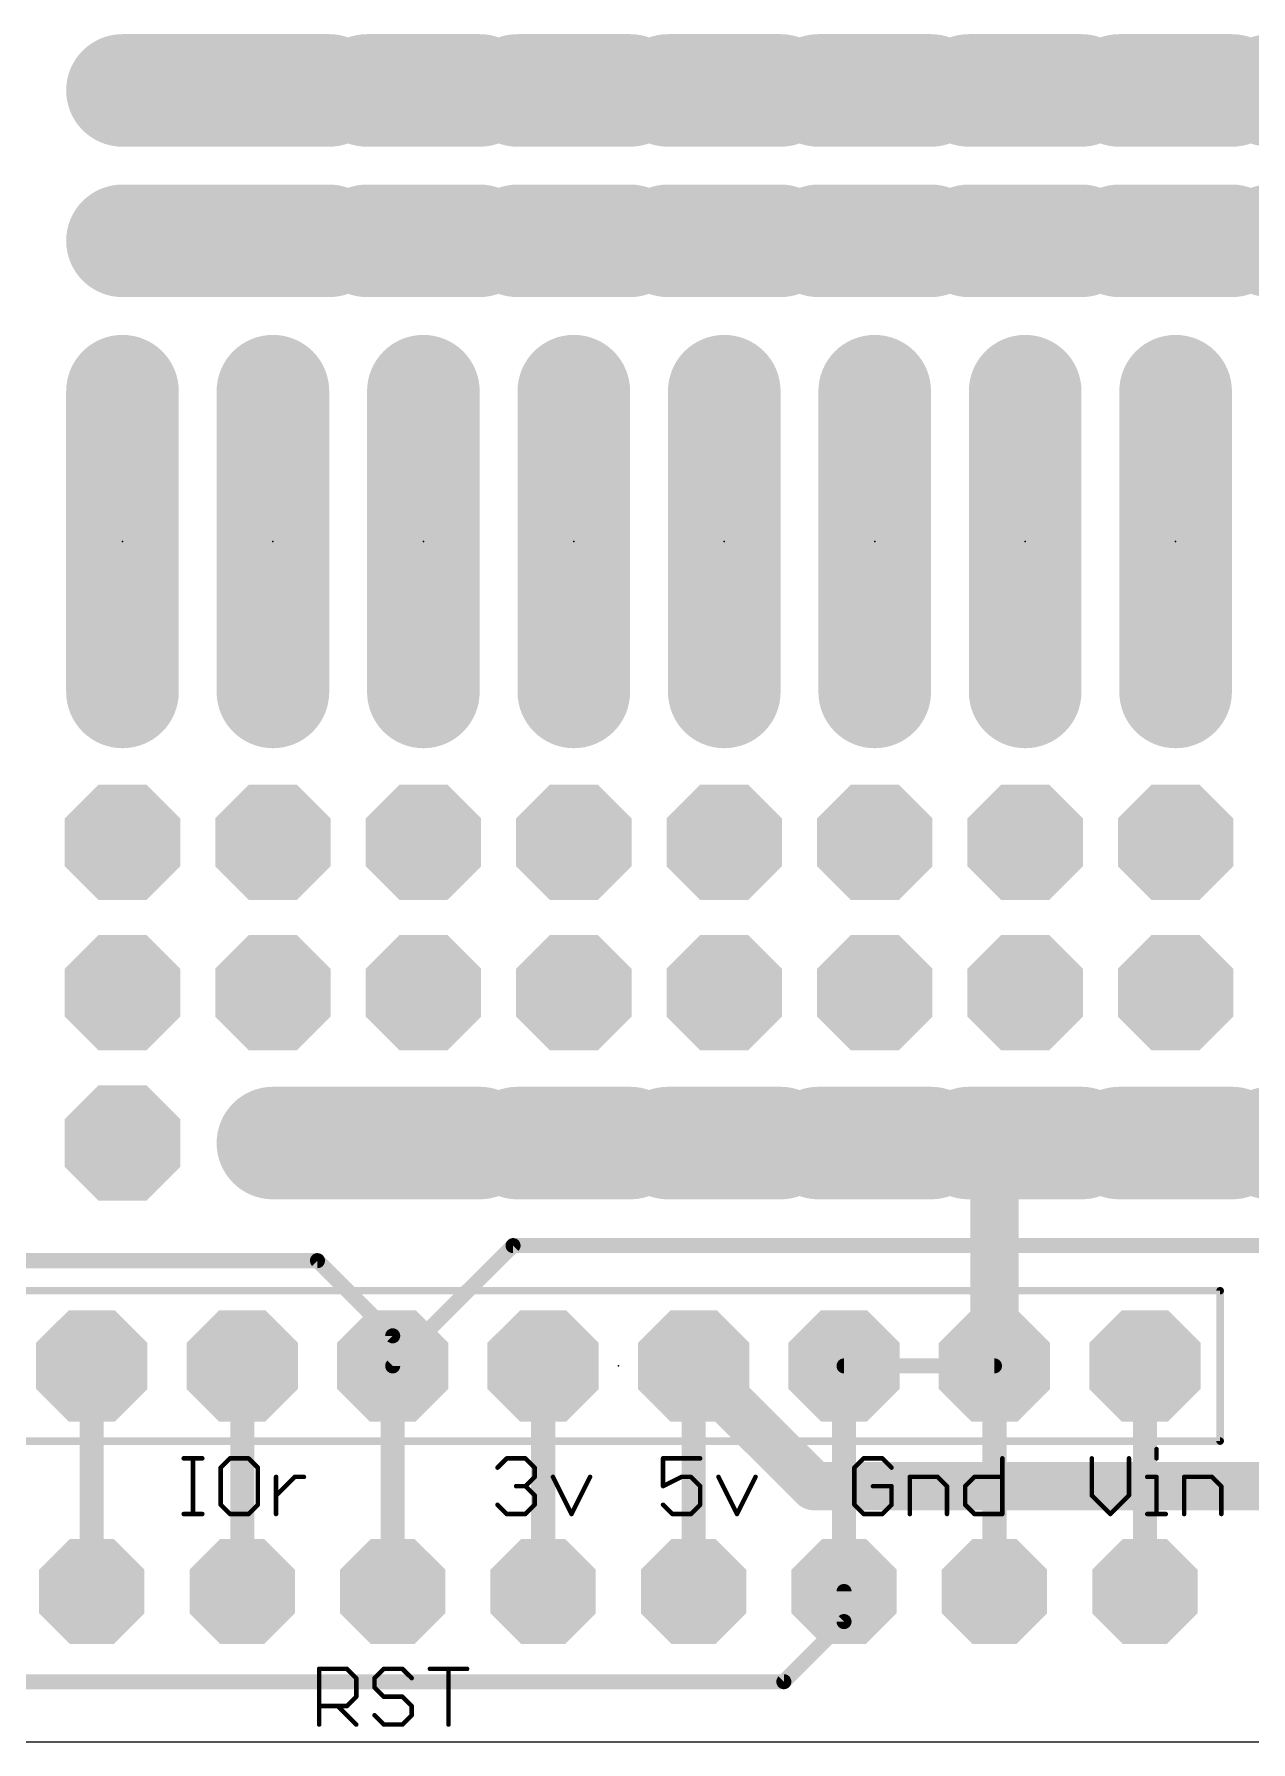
# Model space of a CAD drawing. Extents: x 0 to 68.6, y 0 to 53.3.
# Drawn here: x 26.97 to 47.51, y 0 to 28.85 of the extents above; entities that cross this region are included whole.
import ezdxf

# ---------------------------------------------------------------- set-up
doc = ezdxf.new("R2010")
doc.units = 0
for name, color, linetype in [('1', 12, 'CONTINUOUS'), ('16', 132, 'CONTINUOUS'), ('17', 110, 'CONTINUOUS'), ('18', 110, 'CONTINUOUS'), ('20', 53, 'CONTINUOUS'), ('21', 40, 'CONTINUOUS'), ('23', 40, 'CONTINUOUS'), ('29', 253, 'CONTINUOUS')]:
    doc.layers.add(name, color=color, linetype=linetype)

# ---------------------------------------------------------------- blocks, each defined once
blk = doc.blocks.new('LONGP100')
at = {"const_width": 1}
blk.add_lwpolyline([(-0.5, 0), (0.5, 0)], dxfattribs=at)
at = {"const_width": 0.5}
for points in [[(-0.5, 0.25, 1), (-0.5, -0.25)], [(0.5, -0.25, 1), (0.5, 0.25)]]:
    blk.add_lwpolyline(points, format="xyb", dxfattribs=at)
blk = doc.blocks.new('OFFSETP100')
at = {"const_width": 1}
blk.add_lwpolyline([(0, 0), (1, 0)], dxfattribs=at)
at = {"const_width": 0.5}
for points in [[(0, 0.25, 1), (0, -0.25)], [(1, -0.25, 1), (1, 0.25)]]:
    blk.add_lwpolyline(points, format="xyb", dxfattribs=at)
blk = doc.blocks.new('OCTAGONP')
at = {"const_width": 0.5}
blk.add_lwpolyline([(-0.25, -0.1036), (-0.25, 0.1036), (-0.1036, 0.25), (0.1036, 0.25), (0.25, 0.1036), (0.25, -0.1036), (0.1036, -0.25), (-0.1036, -0.25), (-0.25, -0.1036), (-0.25, 0.1036)], dxfattribs=at)
blk = doc.blocks.new('OCTAGONV')
at = {"const_width": 0.5}
blk.add_lwpolyline([(-0.25, -0.1036), (-0.25, 0.1036), (-0.1036, 0.25), (0.1036, 0.25), (0.25, 0.1036), (0.25, -0.1036), (0.1036, -0.25), (-0.1036, -0.25), (-0.25, -0.1036), (-0.25, 0.1036)], dxfattribs=at)

msp = doc.modelspace()

# ---------------------------------------------------------------- linework, layer by layer
at = {"layer": '1', "const_width": 0.8128}
for points in [[(43.18, 9.906), (43.3883, 10.1143)], [(43.3883, 10.1143), (58.9381, 10.1143)], [(43.18, 6.35), (43.18, 9.906)], [(38.1, 6.35), (40.132, 4.318)], [(40.132, 4.318), (64.8412, 4.318)]]:
    msp.add_lwpolyline(points, dxfattribs=at)
at = {"layer": '1', "const_width": 0.4064}
for points in [[(43.3883, 10.3175, 1), (43.3883, 9.9111)], [(43.532, 9.9706, 1), (43.2446, 10.258)], [(43.3832, 9.906, 1), (42.9768, 9.906)], [(43.0363, 10.0497, 1), (43.3237, 9.7623)], [(38.2437, 6.4937, 1), (37.9563, 6.2063)], [(42.9768, 6.35, 1), (43.3832, 6.35)], [(40.132, 4.5212, 1), (40.132, 4.1148)], [(39.9883, 4.1743, 1), (40.2757, 4.4617)]]:
    msp.add_lwpolyline(points, format="xyb", dxfattribs=at)
at = {"layer": '16'}
for points, const_width in [([(33.02, 6.35), (35.052, 8.382)], 0.254), ([(35.052, 8.382), (61.722, 8.382)], 0.254), ([(9.906, 8.128), (31.75, 8.128)], 0.254), ([(31.75, 8.128), (33.02, 6.858)], 0.254), ([(33.02, 6.858), (33.02, 6.35)], 0.254), ([(27.94, 6.35), (27.94, 2.54)], 0.4064), ([(30.48, 2.54), (30.48, 6.35)], 0.4064), ([(33.02, 6.35), (33.02, 2.54)], 0.4064), ([(35.56, 6.35), (35.56, 2.54)], 0.4064), ([(38.1, 6.35), (38.1, 2.54)], 0.4064), ([(40.64, 2.54), (40.64, 6.35)], 0.4064), ([(40.64, 6.35), (43.18, 6.35)], 0.254), ([(43.18, 6.35), (43.18, 2.54)], 0.4064), ([(45.72, 2.54), (45.72, 6.35)], 0.4064), ([(40.64, 2.032), (40.64, 2.54)], 0.254), ([(39.624, 1.016), (40.64, 2.032)], 0.254), ([(25.466, 1.016), (39.624, 1.016)], 0.254)]:
    msp.add_lwpolyline(points, dxfattribs=dict(at, const_width=const_width))
for points, const_width in [([(35.052, 8.4455, 1), (35.052, 8.3185)], 0.127), ([(35.0969, 8.3371, 1), (35.0071, 8.4269)], 0.127), ([(31.7949, 8.1729, 1), (31.7051, 8.0831)], 0.127), ([(31.75, 8.0645, 1), (31.75, 8.1915)], 0.127), ([(33.0835, 6.858, 1), (32.9565, 6.858)], 0.127), ([(32.9751, 6.8131, 1), (33.0649, 6.9029)], 0.127), ([(28.0416, 6.35, 1), (27.8384, 6.35)], 0.2032), ([(30.5816, 6.35, 1), (30.3784, 6.35)], 0.2032), ([(33.1216, 6.35, 1), (32.9184, 6.35)], 0.2032), ([(32.9751, 6.3949, 1), (33.0649, 6.3051)], 0.127), ([(32.9565, 6.35, 1), (33.0835, 6.35)], 0.127), ([(35.6616, 6.35, 1), (35.4584, 6.35)], 0.2032), ([(38.2016, 6.35, 1), (37.9984, 6.35)], 0.2032), ([(40.7416, 6.35, 1), (40.5384, 6.35)], 0.2032), ([(40.64, 6.4135, 1), (40.64, 6.2865)], 0.127), ([(43.2816, 6.35, 1), (43.0784, 6.35)], 0.2032), ([(43.18, 6.2865, 1), (43.18, 6.4135)], 0.127), ([(45.8216, 6.35, 1), (45.6184, 6.35)], 0.2032), ([(27.8384, 2.54, 1), (28.0416, 2.54)], 0.2032), ([(30.3784, 2.54, 1), (30.5816, 2.54)], 0.2032), ([(32.9184, 2.54, 1), (33.1216, 2.54)], 0.2032), ([(35.4584, 2.54, 1), (35.6616, 2.54)], 0.2032), ([(37.9984, 2.54, 1), (38.2016, 2.54)], 0.2032), ([(40.5384, 2.54, 1), (40.7416, 2.54)], 0.2032), ([(40.7035, 2.54, 1), (40.5765, 2.54)], 0.127), ([(43.0784, 2.54, 1), (43.2816, 2.54)], 0.2032), ([(45.6184, 2.54, 1), (45.8216, 2.54)], 0.2032), ([(40.5765, 2.032, 1), (40.7035, 2.032)], 0.127), ([(40.6849, 1.9871, 1), (40.5951, 2.0769)], 0.127), ([(39.5791, 1.0609, 1), (39.6689, 0.9711)], 0.127), ([(39.624, 0.9525, 1), (39.624, 1.0795)], 0.127)]:
    msp.add_lwpolyline(points, format="xyb", dxfattribs=dict(at, const_width=const_width))
at = {"layer": '20'}
msp.add_line((0, 0), (66.04, 0), dxfattribs=at)
at = {"layer": '21'}
for points, const_width in [([(26.67, 7.62), (46.99, 7.62)], 0.127), ([(46.99, 7.62), (46.99, 5.08)], 0.127), ([(46.99, 5.08), (26.67, 5.08)], 0.127), ([(45.9157, 4.9455), (45.9157, 4.7887)], 0.0762), ([(29.492, 4.7887), (29.8055, 4.7887)], 0.0762), ([(29.6488, 3.8481), (29.6488, 4.7887)], 0.0762), ([(30.2724, 4.7887), (30.1157, 4.6319)], 0.0762), ([(30.1157, 4.6319), (30.1157, 4.0049)], 0.0762), ([(30.586, 4.7887), (30.2724, 4.7887)], 0.0762), ([(30.7427, 4.6319), (30.586, 4.7887)], 0.0762), ([(30.7427, 4.0049), (30.7427, 4.6319)], 0.0762), ([(34.7904, 4.6319), (34.9472, 4.7887)], 0.0762), ([(34.9472, 4.7887), (35.2607, 4.7887)], 0.0762), ([(35.2607, 4.7887), (35.4175, 4.6319)], 0.0762), ([(35.4175, 4.6319), (35.4175, 4.4752)], 0.0762), ([(38.2115, 4.7887), (37.5844, 4.7887)], 0.0762), ([(37.5844, 4.7887), (37.5844, 4.3184)], 0.0762), ([(40.972, 4.7887), (40.8152, 4.6319)], 0.0762), ([(40.8152, 4.6319), (40.8152, 4.0049)], 0.0762), ([(41.2855, 4.7887), (40.972, 4.7887)], 0.0762), ([(41.4423, 4.6319), (41.2855, 4.7887)], 0.0762), ([(43.3133, 4.7887), (43.3133, 3.8481)], 0.0762), ([(44.8234, 4.7887), (44.8234, 4.1616)], 0.0762), ([(45.4505, 4.1616), (45.4505, 4.7887)], 0.0762), ([(31.0512, 3.8481), (31.0512, 4.4752)], 0.0762), ([(31.0512, 4.1616), (31.3647, 4.4752)], 0.0762), ([(31.3647, 4.4752), (31.5215, 4.4752)], 0.0762), ([(35.2607, 4.3184), (35.1039, 4.3184)], 0.0762), ([(35.4175, 4.4752), (35.2607, 4.3184)], 0.0762), ([(35.2607, 4.3184), (35.4175, 4.1616)], 0.0762), ([(35.7259, 4.4752), (36.0395, 3.8481)], 0.0762), ([(36.0395, 3.8481), (36.353, 4.4752)], 0.0762), ([(37.5844, 4.3184), (37.8979, 4.4752)], 0.0762), ([(37.8979, 4.4752), (38.0547, 4.4752)], 0.0762), ([(38.0547, 4.4752), (38.2115, 4.3184)], 0.0762), ([(38.2115, 4.3184), (38.2115, 4.0049)], 0.0762), ([(38.5199, 4.4752), (38.8335, 3.8481)], 0.0762), ([(38.8335, 3.8481), (39.147, 4.4752)], 0.0762), ([(41.4423, 4.3184), (41.1287, 4.3184)], 0.0762), ([(41.4423, 4.0049), (41.4423, 4.3184)], 0.0762), ([(41.7507, 3.8481), (41.7507, 4.4752)], 0.0762), ([(41.7507, 4.4752), (42.221, 4.4752)], 0.0762), ([(42.221, 4.4752), (42.3778, 4.3184)], 0.0762), ([(42.3778, 4.3184), (42.3778, 3.8481)], 0.0762), ([(42.6862, 4.3184), (42.843, 4.4752)], 0.0762), ([(42.6862, 4.0049), (42.6862, 4.3184)], 0.0762), ([(42.843, 4.4752), (43.3133, 4.4752)], 0.0762), ([(45.7589, 4.4752), (45.9157, 4.4752)], 0.0762), ([(45.9157, 4.4752), (45.9157, 3.8481)], 0.0762), ([(46.3826, 3.8481), (46.3826, 4.4752)], 0.0762), ([(46.3826, 4.4752), (46.8529, 4.4752)], 0.0762), ([(46.8529, 4.4752), (47.0097, 4.3184)], 0.0762), ([(47.0097, 4.3184), (47.0097, 3.8481)], 0.0762), ([(30.1157, 4.0049), (30.2724, 3.8481)], 0.0762), ([(30.586, 3.8481), (30.7427, 4.0049)], 0.0762), ([(34.9472, 3.8481), (34.7904, 4.0049)], 0.0762), ([(35.4175, 4.0049), (35.2607, 3.8481)], 0.0762), ([(35.4175, 4.1616), (35.4175, 4.0049)], 0.0762), ([(37.7412, 3.8481), (37.5844, 4.0049)], 0.0762), ([(38.2115, 4.0049), (38.0547, 3.8481)], 0.0762), ([(40.8152, 4.0049), (40.972, 3.8481)], 0.0762), ([(41.2855, 3.8481), (41.4423, 4.0049)], 0.0762), ([(42.843, 3.8481), (42.6862, 4.0049)], 0.0762), ([(44.8234, 4.1616), (45.1369, 3.8481)], 0.0762), ([(45.1369, 3.8481), (45.4505, 4.1616)], 0.0762), ([(29.492, 3.8481), (29.8055, 3.8481)], 0.0762), ([(30.2724, 3.8481), (30.586, 3.8481)], 0.0762), ([(35.2607, 3.8481), (34.9472, 3.8481)], 0.0762), ([(38.0547, 3.8481), (37.7412, 3.8481)], 0.0762), ([(40.972, 3.8481), (41.2855, 3.8481)], 0.0762), ([(43.3133, 3.8481), (42.843, 3.8481)], 0.0762), ([(45.7589, 3.8481), (46.0725, 3.8481)], 0.0762), ([(31.778, 0.2921), (31.778, 1.2327)], 0.0762), ([(31.778, 1.2327), (32.2483, 1.2327)], 0.0762), ([(32.2483, 1.2327), (32.4051, 1.0759)], 0.0762), ([(32.8703, 1.2327), (32.7135, 1.0759)], 0.0762), ([(33.1838, 1.2327), (32.8703, 1.2327)], 0.0762), ([(33.3406, 1.0759), (33.1838, 1.2327)], 0.0762), ([(33.649, 1.2327), (34.2761, 1.2327)], 0.0762), ([(33.9626, 0.2921), (33.9626, 1.2327)], 0.0762), ([(32.4051, 1.0759), (32.4051, 0.7624)], 0.0762), ([(32.7135, 1.0759), (32.7135, 0.9192)], 0.0762), ([(32.7135, 0.9192), (32.8703, 0.7624)], 0.0762), ([(32.2483, 0.6056), (31.778, 0.6056)], 0.0762), ([(32.0915, 0.6056), (32.4051, 0.2921)], 0.0762), ([(32.4051, 0.7624), (32.2483, 0.6056)], 0.0762), ([(32.8703, 0.7624), (33.1838, 0.7624)], 0.0762), ([(33.1838, 0.7624), (33.3406, 0.6056)], 0.0762), ([(33.3406, 0.6056), (33.3406, 0.4489)], 0.0762), ([(32.8703, 0.2921), (32.7135, 0.4489)], 0.0762), ([(33.1838, 0.2921), (32.8703, 0.2921)], 0.0762), ([(33.3406, 0.4489), (33.1838, 0.2921)], 0.0762)]:
    msp.add_lwpolyline(points, dxfattribs=dict(at, const_width=const_width))
for points, const_width in [([(47.0218, 7.62, 1), (46.9582, 7.62)], 0.0635), ([(46.99, 7.5883, 1), (46.99, 7.6517)], 0.0635), ([(45.9347, 4.9455, 1), (45.8966, 4.9455)], 0.0381), ([(46.9582, 5.08, 1), (47.0218, 5.08)], 0.0635), ([(46.99, 5.0483, 1), (46.99, 5.1117)], 0.0635), ([(29.492, 4.8078, 1), (29.492, 4.7697)], 0.0381), ([(29.6678, 4.7887, 1), (29.6297, 4.7887)], 0.0381), ([(29.8055, 4.7697, 1), (29.8055, 4.8078)], 0.0381), ([(30.1347, 4.6319, 1), (30.0966, 4.6319)], 0.0381), ([(30.1022, 4.6454, 1), (30.1291, 4.6185)], 0.0381), ([(30.2724, 4.8078, 1), (30.2724, 4.7697)], 0.0381), ([(30.2859, 4.7752, 1), (30.259, 4.8022)], 0.0381), ([(30.5994, 4.8022, 1), (30.5725, 4.7752)], 0.0381), ([(30.586, 4.7697, 1), (30.586, 4.8078)], 0.0381), ([(30.7618, 4.6319, 1), (30.7237, 4.6319)], 0.0381), ([(30.7293, 4.6185, 1), (30.7562, 4.6454)], 0.0381), ([(34.7769, 4.6454, 1), (34.8039, 4.6185)], 0.0381), ([(34.9472, 4.8078, 1), (34.9472, 4.7697)], 0.0381), ([(34.9606, 4.7752, 1), (34.9337, 4.8022)], 0.0381), ([(35.2742, 4.8022, 1), (35.2472, 4.7752)], 0.0381), ([(35.2607, 4.7697, 1), (35.2607, 4.8078)], 0.0381), ([(35.4365, 4.6319, 1), (35.3984, 4.6319)], 0.0381), ([(35.404, 4.6185, 1), (35.4309, 4.6454)], 0.0381), ([(37.5844, 4.8078, 1), (37.5844, 4.7697)], 0.0381), ([(37.6035, 4.7887, 1), (37.5654, 4.7887)], 0.0381), ([(38.2115, 4.7697, 1), (38.2115, 4.8078)], 0.0381), ([(40.8343, 4.6319, 1), (40.7962, 4.6319)], 0.0381), ([(40.8017, 4.6454, 1), (40.8287, 4.6185)], 0.0381), ([(40.972, 4.8078, 1), (40.972, 4.7697)], 0.0381), ([(40.9854, 4.7752, 1), (40.9585, 4.8022)], 0.0381), ([(41.299, 4.8022, 1), (41.272, 4.7752)], 0.0381), ([(41.2855, 4.7697, 1), (41.2855, 4.8078)], 0.0381), ([(41.4288, 4.6185, 1), (41.4557, 4.6454)], 0.0381), ([(43.3324, 4.7887, 1), (43.2943, 4.7887)], 0.0381), ([(44.8424, 4.7887, 1), (44.8043, 4.7887)], 0.0381), ([(45.4695, 4.7887, 1), (45.4314, 4.7887)], 0.0381), ([(45.8966, 4.7887, 1), (45.9347, 4.7887)], 0.0381), ([(31.0702, 4.4752, 1), (31.0321, 4.4752)], 0.0381), ([(31.3647, 4.4942, 1), (31.3647, 4.4561)], 0.0381), ([(31.3782, 4.4617, 1), (31.3513, 4.4886)], 0.0381), ([(31.5215, 4.4561, 1), (31.5215, 4.4942)], 0.0381), ([(35.1039, 4.3375, 1), (35.1039, 4.2994)], 0.0381), ([(35.2742, 4.3319, 1), (35.2472, 4.3049)], 0.0381), ([(35.2472, 4.3319, 1), (35.2742, 4.3049)], 0.0381), ([(35.2607, 4.2994, 1), (35.2607, 4.3375)], 0.0381), ([(35.3984, 4.4752, 1), (35.4365, 4.4752)], 0.0381), ([(35.4309, 4.4617, 1), (35.404, 4.4886)], 0.0381), ([(35.743, 4.4837, 1), (35.7089, 4.4666)], 0.0381), ([(36.37, 4.4666, 1), (36.3359, 4.4837)], 0.0381), ([(37.5759, 4.3354, 1), (37.5929, 4.3014)], 0.0381), ([(37.5654, 4.3184, 1), (37.6035, 4.3184)], 0.0381), ([(37.8979, 4.4942, 1), (37.8979, 4.4561)], 0.0381), ([(37.9065, 4.4581, 1), (37.8894, 4.4922)], 0.0381), ([(38.0682, 4.4886, 1), (38.0412, 4.4617)], 0.0381), ([(38.0547, 4.4561, 1), (38.0547, 4.4942)], 0.0381), ([(38.2305, 4.3184, 1), (38.1924, 4.3184)], 0.0381), ([(38.198, 4.3049, 1), (38.2249, 4.3319)], 0.0381), ([(38.537, 4.4837, 1), (38.5029, 4.4666)], 0.0381), ([(39.164, 4.4666, 1), (39.1299, 4.4837)], 0.0381), ([(41.1287, 4.3375, 1), (41.1287, 4.2994)], 0.0381), ([(41.4613, 4.3184, 1), (41.4232, 4.3184)], 0.0381), ([(41.4423, 4.2994, 1), (41.4423, 4.3375)], 0.0381), ([(41.7698, 4.4752, 1), (41.7317, 4.4752)], 0.0381), ([(41.7507, 4.4942, 1), (41.7507, 4.4561)], 0.0381), ([(42.2345, 4.4886, 1), (42.2075, 4.4617)], 0.0381), ([(42.221, 4.4561, 1), (42.221, 4.4942)], 0.0381), ([(42.3968, 4.3184, 1), (42.3587, 4.3184)], 0.0381), ([(42.3643, 4.3049, 1), (42.3913, 4.3319)], 0.0381), ([(42.6728, 4.3319, 1), (42.6997, 4.3049)], 0.0381), ([(42.7053, 4.3184, 1), (42.6672, 4.3184)], 0.0381), ([(42.843, 4.4942, 1), (42.843, 4.4561)], 0.0381), ([(42.8565, 4.4617, 1), (42.8295, 4.4886)], 0.0381), ([(43.3133, 4.4561, 1), (43.3133, 4.4942)], 0.0381), ([(45.7589, 4.4942, 1), (45.7589, 4.4561)], 0.0381), ([(45.9347, 4.4752, 1), (45.8966, 4.4752)], 0.0381), ([(45.9157, 4.4561, 1), (45.9157, 4.4942)], 0.0381), ([(46.4016, 4.4752, 1), (46.3635, 4.4752)], 0.0381), ([(46.3826, 4.4942, 1), (46.3826, 4.4561)], 0.0381), ([(46.8664, 4.4886, 1), (46.8394, 4.4617)], 0.0381), ([(46.8529, 4.4561, 1), (46.8529, 4.4942)], 0.0381), ([(47.0287, 4.3184, 1), (46.9906, 4.3184)], 0.0381), ([(46.9962, 4.3049, 1), (47.0231, 4.3319)], 0.0381), ([(30.1291, 4.0183, 1), (30.1022, 3.9914)], 0.0381), ([(30.7562, 3.9914, 1), (30.7293, 4.0183)], 0.0381), ([(31.0377, 4.1751, 1), (31.0647, 4.1482)], 0.0381), ([(34.8039, 4.0183, 1), (34.7769, 3.9914)], 0.0381), ([(35.4365, 4.1616, 1), (35.3984, 4.1616)], 0.0381), ([(35.404, 4.1482, 1), (35.4309, 4.1751)], 0.0381), ([(35.4309, 3.9914, 1), (35.404, 4.0183)], 0.0381), ([(37.5979, 4.0183, 1), (37.5709, 3.9914)], 0.0381), ([(38.2249, 3.9914, 1), (38.198, 4.0183)], 0.0381), ([(40.8287, 4.0183, 1), (40.8017, 3.9914)], 0.0381), ([(41.4557, 3.9914, 1), (41.4288, 4.0183)], 0.0381), ([(42.6997, 4.0183, 1), (42.6728, 3.9914)], 0.0381), ([(44.8043, 4.1616, 1), (44.8424, 4.1616)], 0.0381), ([(44.8369, 4.1751, 1), (44.8099, 4.1482)], 0.0381), ([(45.4314, 4.1616, 1), (45.4695, 4.1616)], 0.0381), ([(45.4639, 4.1482, 1), (45.437, 4.1751)], 0.0381), ([(29.492, 3.8672, 1), (29.492, 3.8291)], 0.0381), ([(29.6297, 3.8481, 1), (29.6678, 3.8481)], 0.0381), ([(29.8055, 3.8291, 1), (29.8055, 3.8672)], 0.0381), ([(30.0966, 4.0049, 1), (30.1347, 4.0049)], 0.0381), ([(30.2724, 3.8672, 1), (30.2724, 3.8291)], 0.0381), ([(30.259, 3.8346, 1), (30.2859, 3.8616)], 0.0381), ([(30.5725, 3.8616, 1), (30.5994, 3.8346)], 0.0381), ([(30.586, 3.8291, 1), (30.586, 3.8672)], 0.0381), ([(30.7237, 4.0049, 1), (30.7618, 4.0049)], 0.0381), ([(31.0321, 3.8481, 1), (31.0702, 3.8481)], 0.0381), ([(34.9472, 3.8672, 1), (34.9472, 3.8291)], 0.0381), ([(34.9337, 3.8346, 1), (34.9606, 3.8616)], 0.0381), ([(35.2472, 3.8616, 1), (35.2742, 3.8346)], 0.0381), ([(35.2607, 3.8291, 1), (35.2607, 3.8672)], 0.0381), ([(35.3984, 4.0049, 1), (35.4365, 4.0049)], 0.0381), ([(36.0224, 3.8566, 1), (36.0565, 3.8396)], 0.0381), ([(36.0224, 3.8396, 1), (36.0565, 3.8566)], 0.0381), ([(37.7412, 3.8672, 1), (37.7412, 3.8291)], 0.0381), ([(37.7277, 3.8346, 1), (37.7546, 3.8616)], 0.0381), ([(38.0412, 3.8616, 1), (38.0682, 3.8346)], 0.0381), ([(38.0547, 3.8291, 1), (38.0547, 3.8672)], 0.0381), ([(38.1924, 4.0049, 1), (38.2305, 4.0049)], 0.0381), ([(38.8164, 3.8566, 1), (38.8505, 3.8396)], 0.0381), ([(38.8164, 3.8396, 1), (38.8505, 3.8566)], 0.0381), ([(40.7962, 4.0049, 1), (40.8343, 4.0049)], 0.0381), ([(40.972, 3.8672, 1), (40.972, 3.8291)], 0.0381), ([(40.9585, 3.8346, 1), (40.9854, 3.8616)], 0.0381), ([(41.272, 3.8616, 1), (41.299, 3.8346)], 0.0381), ([(41.2855, 3.8291, 1), (41.2855, 3.8672)], 0.0381), ([(41.4232, 4.0049, 1), (41.4613, 4.0049)], 0.0381), ([(41.7317, 3.8481, 1), (41.7698, 3.8481)], 0.0381), ([(42.3587, 3.8481, 1), (42.3968, 3.8481)], 0.0381), ([(42.6672, 4.0049, 1), (42.7053, 4.0049)], 0.0381), ([(42.843, 3.8672, 1), (42.843, 3.8291)], 0.0381), ([(42.8295, 3.8346, 1), (42.8565, 3.8616)], 0.0381), ([(43.2943, 3.8481, 1), (43.3324, 3.8481)], 0.0381), ([(43.3133, 3.8291, 1), (43.3133, 3.8672)], 0.0381), ([(45.1235, 3.8616, 1), (45.1504, 3.8346)], 0.0381), ([(45.1235, 3.8346, 1), (45.1504, 3.8616)], 0.0381), ([(45.7589, 3.8672, 1), (45.7589, 3.8291)], 0.0381), ([(45.8966, 3.8481, 1), (45.9347, 3.8481)], 0.0381), ([(46.0725, 3.8291, 1), (46.0725, 3.8672)], 0.0381), ([(46.3635, 3.8481, 1), (46.4016, 3.8481)], 0.0381), ([(46.9906, 3.8481, 1), (47.0287, 3.8481)], 0.0381), ([(31.778, 1.2518, 1), (31.778, 1.2137)], 0.0381), ([(31.7971, 1.2327, 1), (31.759, 1.2327)], 0.0381), ([(32.2618, 1.2462, 1), (32.2348, 1.2192)], 0.0381), ([(32.2483, 1.2137, 1), (32.2483, 1.2518)], 0.0381), ([(32.8703, 1.2518, 1), (32.8703, 1.2137)], 0.0381), ([(32.8838, 1.2192, 1), (32.8568, 1.2462)], 0.0381), ([(33.1973, 1.2462, 1), (33.1703, 1.2192)], 0.0381), ([(33.1838, 1.2137, 1), (33.1838, 1.2518)], 0.0381), ([(33.649, 1.2518, 1), (33.649, 1.2137)], 0.0381), ([(33.9816, 1.2327, 1), (33.9435, 1.2327)], 0.0381), ([(34.2761, 1.2137, 1), (34.2761, 1.2518)], 0.0381), ([(32.4241, 1.0759, 1), (32.386, 1.0759)], 0.0381), ([(32.3916, 1.0625, 1), (32.4185, 1.0894)], 0.0381), ([(32.7326, 1.0759, 1), (32.6945, 1.0759)], 0.0381), ([(32.7, 1.0894, 1), (32.727, 1.0625)], 0.0381), ([(32.727, 0.9326, 1), (32.7, 0.9057)], 0.0381), ([(32.6945, 0.9192, 1), (32.7326, 0.9192)], 0.0381), ([(33.3271, 1.0625, 1), (33.3541, 1.0894)], 0.0381), ([(31.778, 0.6247, 1), (31.778, 0.5866)], 0.0381), ([(32.105, 0.6191, 1), (32.0781, 0.5922)], 0.0381), ([(32.2348, 0.6191, 1), (32.2618, 0.5922)], 0.0381), ([(32.2483, 0.5866, 1), (32.2483, 0.6247)], 0.0381), ([(32.386, 0.7624, 1), (32.4241, 0.7624)], 0.0381), ([(32.4185, 0.7489, 1), (32.3916, 0.7759)], 0.0381), ([(32.8703, 0.7815, 1), (32.8703, 0.7434)], 0.0381), ([(32.8568, 0.7489, 1), (32.8838, 0.7759)], 0.0381), ([(33.1973, 0.7759, 1), (33.1703, 0.7489)], 0.0381), ([(33.1838, 0.7434, 1), (33.1838, 0.7815)], 0.0381), ([(33.3596, 0.6056, 1), (33.3215, 0.6056)], 0.0381), ([(33.3271, 0.5922, 1), (33.3541, 0.6191)], 0.0381), ([(31.759, 0.2921, 1), (31.7971, 0.2921)], 0.0381), ([(32.3916, 0.2786, 1), (32.4185, 0.3056)], 0.0381), ([(32.727, 0.4623, 1), (32.7, 0.4354)], 0.0381), ([(32.8703, 0.3112, 1), (32.8703, 0.2731)], 0.0381), ([(32.8568, 0.2786, 1), (32.8838, 0.3056)], 0.0381), ([(33.1703, 0.3056, 1), (33.1973, 0.2786)], 0.0381), ([(33.1838, 0.2731, 1), (33.1838, 0.3112)], 0.0381), ([(33.3215, 0.4489, 1), (33.3596, 0.4489)], 0.0381), ([(33.3541, 0.4354, 1), (33.3271, 0.4623)], 0.0381), ([(33.9435, 0.2921, 1), (33.9816, 0.2921)], 0.0381)]:
    msp.add_lwpolyline(points, format="xyb", dxfattribs=dict(at, const_width=const_width))
at = {"layer": '23'}
for p in [(28.4581, 20.2743), (30.9981, 20.2743), (33.5381, 20.2743), (36.0781, 20.2743), (38.6181, 20.2743), (41.1581, 20.2743), (43.6981, 20.2743), (46.2381, 20.2743), (36.83, 6.35)]:
    msp.add_point(p, dxfattribs=at)

# ---------------------------------------------------------------- block references
at = {"layer": '17'}
for name, p, xscale, yscale in [('OFFSETP100', (28.4581, 27.8943), 1.8, 1.8), ('OFFSETP100', (28.4581, 27.8943), 1.8, 1.8), ('LONGP100', (30.9981, 27.8943), 1.8, 1.8), ('LONGP100', (30.9981, 27.8943), 1.8, 1.8), ('OFFSETP100', (28.4581, 25.3543), 1.8, 1.8), ('OFFSETP100', (28.4581, 25.3543), 1.8, 1.8), ('LONGP100', (30.9981, 25.3543), 1.8, 1.8), ('LONGP100', (30.9981, 25.3543), 1.8, 1.8), ('OFFSETP100', (30.9981, 10.1143), 1.8, 1.8), ('OFFSETP100', (30.9981, 10.1143), 1.8, 1.8), ('LONGP100', (33.5381, 10.1143), 1.8, 1.8), ('LONGP100', (33.5381, 10.1143), 1.8, 1.8), ('OCTAGONP', (27.94, 2.54), 1.6764, 1.6764), ('OCTAGONP', (27.94, 2.54), 1.6764, 1.6764), ('OCTAGONP', (30.48, 2.54), 1.6764, 1.6764), ('OCTAGONP', (30.48, 2.54), 1.6764, 1.6764), ('OCTAGONP', (33.02, 2.54), 1.6764, 1.6764), ('OCTAGONP', (33.02, 2.54), 1.6764, 1.6764), ('OCTAGONP', (35.56, 2.54), 1.6764, 1.6764), ('OCTAGONP', (35.56, 2.54), 1.6764, 1.6764), ('OCTAGONP', (38.1, 2.54), 1.6764, 1.6764), ('OCTAGONP', (38.1, 2.54), 1.6764, 1.6764), ('OCTAGONP', (40.64, 2.54), 1.6764, 1.6764), ('OCTAGONP', (40.64, 2.54), 1.6764, 1.6764), ('OCTAGONP', (43.18, 2.54), 1.6764, 1.6764), ('OCTAGONP', (43.18, 2.54), 1.6764, 1.6764), ('OCTAGONP', (45.72, 2.54), 1.6764, 1.6764), ('OCTAGONP', (45.72, 2.54), 1.6764, 1.6764)]:
    msp.add_blockref(name, p, dxfattribs=dict(at, xscale=xscale, yscale=yscale))
for name, p, xscale, yscale, rotation in [('LONGP100', (33.5381, 27.8943), 1.8, 1.8, 180), ('LONGP100', (33.5381, 27.8943), 1.8, 1.8, 180), ('LONGP100', (36.0781, 27.8943), 1.8, 1.8, 180), ('LONGP100', (36.0781, 27.8943), 1.8, 1.8, 180), ('LONGP100', (38.6181, 27.8943), 1.8, 1.8, 180), ('LONGP100', (38.6181, 27.8943), 1.8, 1.8, 180), ('LONGP100', (41.1581, 27.8943), 1.8, 1.8, 180), ('LONGP100', (41.1581, 27.8943), 1.8, 1.8, 180), ('LONGP100', (43.6981, 27.8943), 1.8, 1.8, 180), ('LONGP100', (43.6981, 27.8943), 1.8, 1.8, 180), ('LONGP100', (46.2381, 27.8943), 1.8, 1.8, 180), ('LONGP100', (46.2381, 27.8943), 1.8, 1.8, 180), ('LONGP100', (48.7781, 27.8943), 1.8, 1.8, 180), ('LONGP100', (48.7781, 27.8943), 1.8, 1.8, 180), ('LONGP100', (33.5381, 25.3543), 1.8, 1.8, 180), ('LONGP100', (33.5381, 25.3543), 1.8, 1.8, 180), ('LONGP100', (36.0781, 25.3543), 1.8, 1.8, 180), ('LONGP100', (36.0781, 25.3543), 1.8, 1.8, 180), ('LONGP100', (38.6181, 25.3543), 1.8, 1.8, 180), ('LONGP100', (38.6181, 25.3543), 1.8, 1.8, 180), ('LONGP100', (41.1581, 25.3543), 1.8, 1.8, 180), ('LONGP100', (41.1581, 25.3543), 1.8, 1.8, 180), ('LONGP100', (43.6981, 25.3543), 1.8, 1.8, 180), ('LONGP100', (43.6981, 25.3543), 1.8, 1.8, 180), ('LONGP100', (46.2381, 25.3543), 1.8, 1.8, 180), ('LONGP100', (46.2381, 25.3543), 1.8, 1.8, 180), ('LONGP100', (48.7781, 25.3543), 1.8, 1.8, 180), ('LONGP100', (48.7781, 25.3543), 1.8, 1.8, 180), ('OFFSETP100', (28.4581, 22.8143), 1.8, 1.8, 270), ('OFFSETP100', (28.4581, 22.8143), 1.8, 1.8, 270), ('OFFSETP100', (30.9981, 22.8143), 1.8, 1.8, 270), ('OFFSETP100', (30.9981, 22.8143), 1.8, 1.8, 270), ('OFFSETP100', (33.5381, 22.8143), 1.8, 1.8, 270), ('OFFSETP100', (33.5381, 22.8143), 1.8, 1.8, 270), ('OFFSETP100', (36.0781, 22.8143), 1.8, 1.8, 270), ('OFFSETP100', (36.0781, 22.8143), 1.8, 1.8, 270), ('OFFSETP100', (38.6181, 22.8143), 1.8, 1.8, 270), ('OFFSETP100', (38.6181, 22.8143), 1.8, 1.8, 270), ('OFFSETP100', (41.1581, 22.8143), 1.8, 1.8, 270), ('OFFSETP100', (41.1581, 22.8143), 1.8, 1.8, 270), ('OFFSETP100', (43.6981, 22.8143), 1.8, 1.8, 270), ('OFFSETP100', (43.6981, 22.8143), 1.8, 1.8, 270), ('OFFSETP100', (46.2381, 22.8143), 1.8, 1.8, 270), ('OFFSETP100', (46.2381, 22.8143), 1.8, 1.8, 270), ('LONGP100', (28.4581, 20.2743), 1.8, 1.8, 270), ('LONGP100', (28.4581, 20.2743), 1.8, 1.8, 270), ('LONGP100', (30.9981, 20.2743), 1.8, 1.8, 270), ('LONGP100', (30.9981, 20.2743), 1.8, 1.8, 270), ('LONGP100', (33.5381, 20.2743), 1.8, 1.8, 270), ('LONGP100', (33.5381, 20.2743), 1.8, 1.8, 270), ('LONGP100', (36.0781, 20.2743), 1.8, 1.8, 270), ('LONGP100', (36.0781, 20.2743), 1.8, 1.8, 270), ('LONGP100', (38.6181, 20.2743), 1.8, 1.8, 270), ('LONGP100', (38.6181, 20.2743), 1.8, 1.8, 270), ('LONGP100', (41.1581, 20.2743), 1.8, 1.8, 270), ('LONGP100', (41.1581, 20.2743), 1.8, 1.8, 270), ('LONGP100', (43.6981, 20.2743), 1.8, 1.8, 270), ('LONGP100', (43.6981, 20.2743), 1.8, 1.8, 270), ('LONGP100', (46.2381, 20.2743), 1.8, 1.8, 270), ('LONGP100', (46.2381, 20.2743), 1.8, 1.8, 270), ('OFFSETP100', (28.4581, 17.7343), 1.8, 1.8, 90), ('OFFSETP100', (28.4581, 17.7343), 1.8, 1.8, 90), ('OFFSETP100', (30.9981, 17.7343), 1.8, 1.8, 90), ('OFFSETP100', (30.9981, 17.7343), 1.8, 1.8, 90), ('OFFSETP100', (33.5381, 17.7343), 1.8, 1.8, 90), ('OFFSETP100', (33.5381, 17.7343), 1.8, 1.8, 90), ('OFFSETP100', (36.0781, 17.7343), 1.8, 1.8, 90), ('OFFSETP100', (36.0781, 17.7343), 1.8, 1.8, 90), ('OFFSETP100', (38.6181, 17.7343), 1.8, 1.8, 90), ('OFFSETP100', (38.6181, 17.7343), 1.8, 1.8, 90), ('OFFSETP100', (41.1581, 17.7343), 1.8, 1.8, 90), ('OFFSETP100', (41.1581, 17.7343), 1.8, 1.8, 90), ('OFFSETP100', (43.6981, 17.7343), 1.8, 1.8, 90), ('OFFSETP100', (43.6981, 17.7343), 1.8, 1.8, 90), ('OFFSETP100', (46.2381, 17.7343), 1.8, 1.8, 90), ('OFFSETP100', (46.2381, 17.7343), 1.8, 1.8, 90), ('LONGP100', (36.0781, 10.1143), 1.8, 1.8, 180), ('LONGP100', (36.0781, 10.1143), 1.8, 1.8, 180), ('LONGP100', (38.6181, 10.1143), 1.8, 1.8, 180), ('LONGP100', (38.6181, 10.1143), 1.8, 1.8, 180), ('LONGP100', (41.1581, 10.1143), 1.8, 1.8, 180), ('LONGP100', (41.1581, 10.1143), 1.8, 1.8, 180), ('LONGP100', (43.6981, 10.1143), 1.8, 1.8, 180), ('LONGP100', (43.6981, 10.1143), 1.8, 1.8, 180), ('LONGP100', (46.2381, 10.1143), 1.8, 1.8, 180), ('LONGP100', (46.2381, 10.1143), 1.8, 1.8, 180), ('LONGP100', (48.7781, 10.1143), 1.8, 1.8, 180), ('LONGP100', (48.7781, 10.1143), 1.8, 1.8, 180), ('OCTAGONP', (27.94, 6.35), 1.778, 1.778, 270), ('OCTAGONP', (27.94, 6.35), 1.778, 1.778, 270), ('OCTAGONP', (30.48, 6.35), 1.778, 1.778, 270), ('OCTAGONP', (30.48, 6.35), 1.778, 1.778, 270), ('OCTAGONP', (33.02, 6.35), 1.778, 1.778, 270), ('OCTAGONP', (33.02, 6.35), 1.778, 1.778, 270), ('OCTAGONP', (35.56, 6.35), 1.778, 1.778, 270), ('OCTAGONP', (35.56, 6.35), 1.778, 1.778, 270), ('OCTAGONP', (38.1, 6.35), 1.778, 1.778, 270), ('OCTAGONP', (38.1, 6.35), 1.778, 1.778, 270), ('OCTAGONP', (40.64, 6.35), 1.778, 1.778, 270), ('OCTAGONP', (40.64, 6.35), 1.778, 1.778, 270), ('OCTAGONP', (43.18, 6.35), 1.778, 1.778, 270), ('OCTAGONP', (43.18, 6.35), 1.778, 1.778, 270), ('OCTAGONP', (45.72, 6.35), 1.778, 1.778, 270), ('OCTAGONP', (45.72, 6.35), 1.778, 1.778, 270)]:
    msp.add_blockref(name, p, dxfattribs=dict(at, xscale=xscale, yscale=yscale, rotation=rotation))
at = {"layer": '18', "xscale": 1.95, "yscale": 1.95}
for p in [(28.4581, 15.1943), (28.4581, 15.1943), (30.9981, 15.1943), (30.9981, 15.1943), (33.5381, 15.1943), (33.5381, 15.1943), (36.0781, 15.1943), (36.0781, 15.1943), (38.6181, 15.1943), (38.6181, 15.1943), (41.1581, 15.1943), (41.1581, 15.1943), (43.6981, 15.1943), (43.6981, 15.1943), (46.2381, 15.1943), (46.2381, 15.1943), (28.4581, 12.6543), (28.4581, 12.6543), (30.9981, 12.6543), (30.9981, 12.6543), (33.5381, 12.6543), (33.5381, 12.6543), (36.0781, 12.6543), (36.0781, 12.6543), (38.6181, 12.6543), (38.6181, 12.6543), (41.1581, 12.6543), (41.1581, 12.6543), (43.6981, 12.6543), (43.6981, 12.6543), (46.2381, 12.6543), (46.2381, 12.6543), (28.4581, 10.1143), (28.4581, 10.1143)]:
    msp.add_blockref('OCTAGONV', p, dxfattribs=at)
at = {"layer": '29'}
for name, p, xscale, yscale in [('OFFSETP100', (28.4581, 27.8943), 1.9016, 1.9016), ('LONGP100', (30.9981, 27.8943), 1.9016, 1.9016), ('OFFSETP100', (28.4581, 25.3543), 1.9016, 1.9016), ('LONGP100', (30.9981, 25.3543), 1.9016, 1.9016), ('OFFSETP100', (30.9981, 10.1143), 1.9016, 1.9016), ('LONGP100', (33.5381, 10.1143), 1.9016, 1.9016), ('OCTAGONP', (27.94, 2.54), 1.778, 1.778), ('OCTAGONP', (30.48, 2.54), 1.778, 1.778), ('OCTAGONP', (33.02, 2.54), 1.778, 1.778), ('OCTAGONP', (35.56, 2.54), 1.778, 1.778), ('OCTAGONP', (38.1, 2.54), 1.778, 1.778), ('OCTAGONP', (40.64, 2.54), 1.778, 1.778), ('OCTAGONP', (43.18, 2.54), 1.778, 1.778), ('OCTAGONP', (45.72, 2.54), 1.778, 1.778)]:
    msp.add_blockref(name, p, dxfattribs=dict(at, xscale=xscale, yscale=yscale))
for name, p, xscale, yscale, rotation in [('LONGP100', (33.5381, 27.8943), 1.9016, 1.9016, 180), ('LONGP100', (36.0781, 27.8943), 1.9016, 1.9016, 180), ('LONGP100', (38.6181, 27.8943), 1.9016, 1.9016, 180), ('LONGP100', (41.1581, 27.8943), 1.9016, 1.9016, 180), ('LONGP100', (43.6981, 27.8943), 1.9016, 1.9016, 180), ('LONGP100', (46.2381, 27.8943), 1.9016, 1.9016, 180), ('LONGP100', (48.7781, 27.8943), 1.9016, 1.9016, 180), ('LONGP100', (33.5381, 25.3543), 1.9016, 1.9016, 180), ('LONGP100', (36.0781, 25.3543), 1.9016, 1.9016, 180), ('LONGP100', (38.6181, 25.3543), 1.9016, 1.9016, 180), ('LONGP100', (41.1581, 25.3543), 1.9016, 1.9016, 180), ('LONGP100', (43.6981, 25.3543), 1.9016, 1.9016, 180), ('LONGP100', (46.2381, 25.3543), 1.9016, 1.9016, 180), ('LONGP100', (48.7781, 25.3543), 1.9016, 1.9016, 180), ('OFFSETP100', (28.4581, 22.8143), 1.9016, 1.9016, 270), ('OFFSETP100', (30.9981, 22.8143), 1.9016, 1.9016, 270), ('OFFSETP100', (33.5381, 22.8143), 1.9016, 1.9016, 270), ('OFFSETP100', (36.0781, 22.8143), 1.9016, 1.9016, 270), ('OFFSETP100', (38.6181, 22.8143), 1.9016, 1.9016, 270), ('OFFSETP100', (41.1581, 22.8143), 1.9016, 1.9016, 270), ('OFFSETP100', (43.6981, 22.8143), 1.9016, 1.9016, 270), ('OFFSETP100', (46.2381, 22.8143), 1.9016, 1.9016, 270), ('LONGP100', (28.4581, 20.2743), 1.9016, 1.9016, 270), ('LONGP100', (30.9981, 20.2743), 1.9016, 1.9016, 270), ('LONGP100', (33.5381, 20.2743), 1.9016, 1.9016, 270), ('LONGP100', (36.0781, 20.2743), 1.9016, 1.9016, 270), ('LONGP100', (38.6181, 20.2743), 1.9016, 1.9016, 270), ('LONGP100', (41.1581, 20.2743), 1.9016, 1.9016, 270), ('LONGP100', (43.6981, 20.2743), 1.9016, 1.9016, 270), ('LONGP100', (46.2381, 20.2743), 1.9016, 1.9016, 270), ('OFFSETP100', (28.4581, 17.7343), 1.9016, 1.9016, 90), ('OFFSETP100', (30.9981, 17.7343), 1.9016, 1.9016, 90), ('OFFSETP100', (33.5381, 17.7343), 1.9016, 1.9016, 90), ('OFFSETP100', (36.0781, 17.7343), 1.9016, 1.9016, 90), ('OFFSETP100', (38.6181, 17.7343), 1.9016, 1.9016, 90), ('OFFSETP100', (41.1581, 17.7343), 1.9016, 1.9016, 90), ('OFFSETP100', (43.6981, 17.7343), 1.9016, 1.9016, 90), ('OFFSETP100', (46.2381, 17.7343), 1.9016, 1.9016, 90), ('LONGP100', (36.0781, 10.1143), 1.9016, 1.9016, 180), ('LONGP100', (38.6181, 10.1143), 1.9016, 1.9016, 180), ('LONGP100', (41.1581, 10.1143), 1.9016, 1.9016, 180), ('LONGP100', (43.6981, 10.1143), 1.9016, 1.9016, 180), ('LONGP100', (46.2381, 10.1143), 1.9016, 1.9016, 180), ('LONGP100', (48.7781, 10.1143), 1.9016, 1.9016, 180), ('OCTAGONP', (27.94, 6.35), 1.8796, 1.8796, 270), ('OCTAGONP', (30.48, 6.35), 1.8796, 1.8796, 270), ('OCTAGONP', (33.02, 6.35), 1.8796, 1.8796, 270), ('OCTAGONP', (35.56, 6.35), 1.8796, 1.8796, 270), ('OCTAGONP', (38.1, 6.35), 1.8796, 1.8796, 270), ('OCTAGONP', (40.64, 6.35), 1.8796, 1.8796, 270), ('OCTAGONP', (43.18, 6.35), 1.8796, 1.8796, 270), ('OCTAGONP', (45.72, 6.35), 1.8796, 1.8796, 270)]:
    msp.add_blockref(name, p, dxfattribs=dict(at, xscale=xscale, yscale=yscale, rotation=rotation))

doc.saveas('drawing.dxf')
